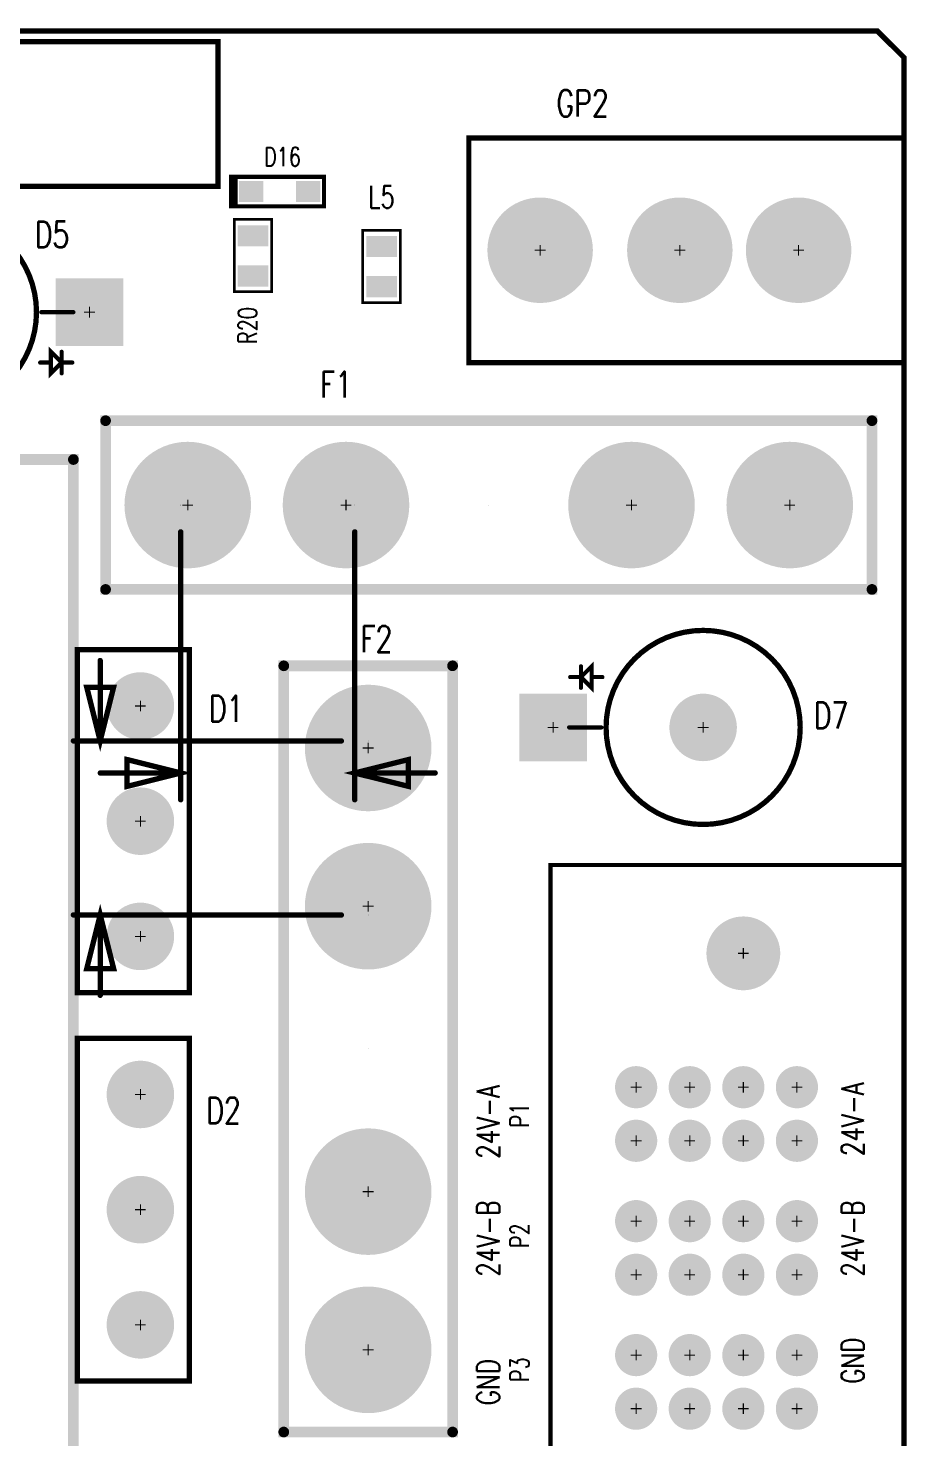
# Model space of a CAD drawing. Extents: x 0 to 127, y 0 to 167.
# Drawn here: x 85.5 to 127.1, y 85.7 to 152.5 of the extents above; entities that cross this region are included whole.
import ezdxf
from ezdxf.enums import TextEntityAlignment as Align

# ---------------------------------------------------------------- set-up
doc = ezdxf.new("R2010")
doc.units = 0
doc.linetypes.add('TRMIDX_1', pattern=[2, 1, 1])
for name, color, linetype in [('2D_LINE_126', 222, 'CONTINUOUS'), ('BOARD_OUTLINE_00', 254, 'CONTINUOUS'), ('DIMENSION1_24', 254, 'CONTINUOUS'), ('DIMENSION2_24', 254, 'CONTINUOUS'), ('DIMENSION3_24', 254, 'CONTINUOUS'), ('DIMENSION4_24', 254, 'CONTINUOUS'), ('DIMENSION5_24', 254, 'CONTINUOUS'), ('DIMENSION6_24', 254, 'CONTINUOUS'), ('DIMENSION7_24', 254, 'CONTINUOUS'), ('DRIL_NPLTE_THRU_01', 3, 'CONTINUOUS'), ('DRIL_PLTE_THRU_01', 3, 'CONTINUOUS'), ('DRIL_SYMBOL', 254, 'CONTINUOUS'), ('PADS_INNER', 106, 'CONTINUOUS'), ('PADS_TOP', 106, 'CONTINUOUS'), ('PART_NAME_126', 255, 'CONTINUOUS'), ('PART_TOP_2DLINE_126', 222, 'CONTINUOUS'), ('PART_TOP_TEXT_126', 222, 'CONTINUOUS'), ('TAG_00', 254, 'CONTINUOUS'), ('TAG_01', 254, 'CONTINUOUS'), ('TEXT_126', 222, 'CONTINUOUS')]:
    doc.layers.add(name, color=color, linetype=linetype)
doc.styles.add('W0$127', font='simplex', dxfattribs={"width": 0.75})
doc.styles.add('W0$15', font='simplex', dxfattribs={"width": 0.75})
doc.styles.add('W0$1524', font='simplex', dxfattribs={"width": 0.75})

# ---------------------------------------------------------------- blocks, each defined once
blk = doc.blocks.new('SMOOTH_0$254')
at = {"const_width": 0.127}
blk.add_lwpolyline([(-0.0635, 0, 1), (0.0635, 0, 1)], format="xyb", close=True, dxfattribs=at)
blk = doc.blocks.new('BOARD_3329')
at = {"layer": 'BOARD_OUTLINE_00', "const_width": 0.254}
blk.add_lwpolyline([(5.588, -10.84199), (10.58799, -5.842), (131.318, -5.842), (132.588, -7.112), (132.588, -156.972), (131.318, -158.242), (16.088106, -158.242), (5.588, -65.8368)], close=True, dxfattribs=at)
at = {"layer": 'BOARD_OUTLINE_00'}
for p in [(131.318, -5.842), (132.588, -7.112)]:
    blk.add_blockref('SMOOTH_0$254', p, dxfattribs=at)
blk = doc.blocks.new('DRAWING_3018')
at = {"layer": '2D_LINE_126', "const_width": 0.254}
blk.add_lwpolyline([(0, -1.397), (0, -8.255), (21.082, -8.255), (21.082, -1.397)], close=True, dxfattribs=at)
at = {"layer": '2D_LINE_126'}
for p in [(0, -1.397), (21.082, -1.397), (0, -8.255), (21.082, -8.255)]:
    blk.add_blockref('SMOOTH_0$254', p, dxfattribs=at)
blk = doc.blocks.new('SMOOTH_0$508')
at = {"const_width": 0.254}
blk.add_lwpolyline([(-0.127, 0, 1), (0.127, 0, 1)], format="xyb", close=True, dxfattribs=at)
blk = doc.blocks.new('DRAWING_3337')
at = {"layer": '2D_LINE_126', "const_width": 0.508}
blk.add_lwpolyline([(0, 0), (12.7, 0), (12.7, -83.82), (0, -83.82)], close=True, dxfattribs=at)
at = {"layer": '2D_LINE_126'}
blk.add_blockref('SMOOTH_0$508', (12.7, 0), dxfattribs=at)
blk = doc.blocks.new('SMOOTH_0$127')
at = {"const_width": 0.0635}
blk.add_lwpolyline([(-0.03175, 0, 1), (0.03175, 0, 1)], format="xyb", close=True, dxfattribs=at)
blk = doc.blocks.new('PART_BODY_TOP_3348')
at = {"layer": 'PART_TOP_2DLINE_126', "const_width": 0.127}
blk.add_lwpolyline([(-0.889, -1.7272), (-0.889, 1.7018), (0.889, 1.7018), (0.889, -1.7272)], close=True, dxfattribs=at)
at = {"layer": 'PART_TOP_2DLINE_126'}
for p in [(-0.889, 1.7018), (0.889, 1.7018), (-0.889, -1.7272), (0.889, -1.7272)]:
    blk.add_blockref('SMOOTH_0$127', p, dxfattribs=at)
blk = doc.blocks.new('DRIL_HOLE_0')
blk.add_lwpolyline([(0, 0, 1), (0, 0, 1)], format="xyb", close=True)
blk = doc.blocks.new('PAD_0')
blk.add_lwpolyline([(0, 0, 1), (0, 0, 1)], format="xyb", close=True)
blk = doc.blocks.new('PAD_2')
at = {"const_width": 1}
blk.add_lwpolyline([(-0.725, 0), (0.725, 0)], dxfattribs=at)
blk = doc.blocks.new('STK_TOP_15')
at = {"layer": 'DRIL_NPLTE_THRU_01'}
blk.add_blockref('DRIL_HOLE_0', (0, 0), dxfattribs=at)
at = {"layer": 'PADS_INNER'}
blk.add_blockref('PAD_0', (0, 0), dxfattribs=at)
at = {"layer": 'PADS_TOP'}
blk.add_blockref('PAD_2', (0, 0), dxfattribs=at)
blk = doc.blocks.new('SYM_TOP_11')
for name, p in [('STK_TOP_15', (0, 0.95)), ('PART_BODY_TOP_3348', (0, 0)), ('STK_TOP_15', (0, -0.95))]:
    blk.add_blockref(name, p)
blk = doc.blocks.new('PART_TOP_12')
blk.add_blockref('SYM_TOP_11', (0, 0))
at = {"layer": 'PART_NAME_126', "style": 'W0$127', "width": 0.75}
blk.add_text('R20', height=0.889, rotation=-90, dxfattribs=at).set_placement((0.254, 3.302), align=Align.MIDDLE_CENTER)
blk = doc.blocks.new('SMOOTH_0$25')
at = {"const_width": 0.125}
blk.add_lwpolyline([(-0.0625, 0, 1), (0.0625, 0, 1)], format="xyb", close=True, dxfattribs=at)
blk = doc.blocks.new('PART_BODY_TOP_3352')
at = {"layer": 'PART_TOP_2DLINE_126', "const_width": 0.25}
blk.add_lwpolyline([(-5.325, -5), (5.325, -5), (5.325, 15.63), (-5.325, 15.63)], close=True, dxfattribs=at)
at = {"layer": 'PART_TOP_2DLINE_126'}
for p in [(-5.325, 15.63), (5.325, 15.63), (-5.325, -5), (5.325, -5)]:
    blk.add_blockref('SMOOTH_0$25', p, dxfattribs=at)
blk = doc.blocks.new('DRIL_SYMBOL_4')
at = {"layer": 'DRIL_SYMBOL', "const_width": 0.0508}
for points in [[(-0.254, 0), (0.254, 0)], [(0, -0.254), (0, 0.254)]]:
    blk.add_lwpolyline(points, dxfattribs=at)
blk = doc.blocks.new('DRIL_HOLE_4')
at = {"const_width": 2}
blk.add_lwpolyline([(-1, 0, 1), (1, 0, 1)], format="xyb", close=True, dxfattribs=at)
blk.add_blockref('DRIL_SYMBOL_4', (0, 0))
blk = doc.blocks.new('PAD_4')
at = {"const_width": 2.5}
blk.add_lwpolyline([(0, -1.25, 1), (0, 1.25, 1)], format="xyb", close=True, dxfattribs=at)
blk = doc.blocks.new('STK_TOP_19')
at = {"layer": 'DRIL_PLTE_THRU_01'}
blk.add_blockref('DRIL_HOLE_4', (0, 0), dxfattribs=at)
at = {"layer": 'PADS_INNER'}
blk.add_blockref('PAD_4', (0, 0), dxfattribs=at)
at = {"layer": 'PADS_TOP'}
blk.add_blockref('PAD_4', (0, 0), dxfattribs=at)
blk = doc.blocks.new('SYM_TOP_15')
for name, p in [('PART_BODY_TOP_3352', (0, 0)), ('STK_TOP_19', (0, 12.25)), ('STK_TOP_19', (0, 5.63)), ('STK_TOP_19', (0, 0))]:
    blk.add_blockref(name, p)
blk = doc.blocks.new('PART_TOP_52')
blk.add_blockref('SYM_TOP_15', (0, 0))
at = {"layer": 'PART_NAME_126', "style": 'W0$127', "width": 0.75}
blk.add_text('GP2', height=1.2446, rotation=-90, dxfattribs=at).set_placement((6.971, 10.24), align=Align.MIDDLE_CENTER)
blk = doc.blocks.new('PART_BODY_TOP_3363')
at = {"layer": 'PART_TOP_2DLINE_126', "const_width": 0.127}
blk.add_lwpolyline([(-0.889, -1.7272), (-0.889, 1.7018), (0.889, 1.7018), (0.889, -1.7272)], close=True, dxfattribs=at)
at = {"layer": 'PART_TOP_2DLINE_126'}
for p in [(-0.889, 1.7018), (0.889, 1.7018), (-0.889, -1.7272), (0.889, -1.7272)]:
    blk.add_blockref('SMOOTH_0$127', p, dxfattribs=at)
blk = doc.blocks.new('STK_TOP_29')
at = {"layer": 'DRIL_NPLTE_THRU_01'}
blk.add_blockref('DRIL_HOLE_0', (0, 0), dxfattribs=at)
at = {"layer": 'PADS_INNER'}
blk.add_blockref('PAD_0', (0, 0), dxfattribs=at)
at = {"layer": 'PADS_TOP'}
blk.add_blockref('PAD_2', (0, 0), dxfattribs=at)
blk = doc.blocks.new('SYM_TOP_26')
for name, p in [('STK_TOP_29', (0, 0.95)), ('PART_BODY_TOP_3363', (0, 0)), ('STK_TOP_29', (0, -0.95))]:
    blk.add_blockref(name, p)
blk = doc.blocks.new('PART_TOP_113')
blk.add_blockref('SYM_TOP_26', (0, 0))
at = {"layer": 'PART_NAME_126', "style": 'W0$15', "width": 0.75}
blk.add_text('L5', height=1.05, rotation=-180, dxfattribs=at).set_placement((0, -3.302), align=Align.MIDDLE_CENTER)
blk = doc.blocks.new('SMOOTH_0$2')
at = {"const_width": 0.1}
blk.add_lwpolyline([(-0.05, 0, 1), (0.05, 0, 1)], format="xyb", close=True, dxfattribs=at)
blk = doc.blocks.new('PART_BODY_TOP_3366')
at = {"layer": 'PART_TOP_2DLINE_126', "const_width": 0.2}
for points in [[(0.7, 2.1), (0.7, 2.3), (-0.7, 2.3), (-0.7, 2.1)], [(0.7, -2.1), (0.7, 2.1), (-0.7, 2.1), (-0.7, -2.1)]]:
    blk.add_lwpolyline(points, close=True, dxfattribs=at)
at = {"layer": 'PART_TOP_2DLINE_126'}
for p in [(-0.7, 2.3), (-0.7, 2.1), (-0.7, 2.1), (0.7, 2.3), (0.7, 2.1), (0.7, 2.1), (-0.7, -2.1), (0.7, -2.1)]:
    blk.add_blockref('SMOOTH_0$2', p, dxfattribs=at)
blk = doc.blocks.new('PAD_22')
at = {"const_width": 1}
blk.add_lwpolyline([(-0.575, 0), (0.575, 0)], dxfattribs=at)
blk = doc.blocks.new('STK_TOP_33')
at = {"layer": 'DRIL_NPLTE_THRU_01'}
blk.add_blockref('DRIL_HOLE_0', (0, 0), dxfattribs=at)
at = {"layer": 'PADS_INNER'}
blk.add_blockref('PAD_0', (0, 0), dxfattribs=at)
at = {"layer": 'PADS_TOP', "rotation": 90}
blk.add_blockref('PAD_22', (0, 0), dxfattribs=at)
blk = doc.blocks.new('SYM_TOP_29')
for name, p in [('PART_BODY_TOP_3366', (0, 0)), ('STK_TOP_33', (0, 1.35)), ('STK_TOP_33', (0, -1.35))]:
    blk.add_blockref(name, p)
blk = doc.blocks.new('PART_TOP_128')
blk.add_blockref('SYM_TOP_29', (0, 0))
at = {"layer": 'PART_NAME_126', "style": 'W0$127', "width": 0.75}
blk.add_text('D16', height=0.889, rotation=-90, dxfattribs=at).set_placement((1.651, -0.127), align=Align.MIDDLE_CENTER)
blk = doc.blocks.new('PART_BODY_TOP_3371')
at = {"layer": 'PART_TOP_2DLINE_126', "const_width": 0.25}
blk.add_lwpolyline([(-8.128, 2.9845), (8.128, 2.9845), (8.128, -2.3241), (-8.128, -2.3241)], close=True, dxfattribs=at)
at = {"layer": 'PART_TOP_2DLINE_126'}
for p in [(-8.128, 2.9845), (8.128, 2.9845), (-8.128, -2.3241), (8.128, -2.3241)]:
    blk.add_blockref('SMOOTH_0$25', p, dxfattribs=at)
blk = doc.blocks.new('DRIL_SYMBOL_1$9')
at = {"layer": 'DRIL_SYMBOL', "const_width": 0.0508}
for points in [[(-0.254, 0), (0.254, 0)], [(0, -0.254), (0, 0.254)]]:
    blk.add_lwpolyline(points, dxfattribs=at)
blk = doc.blocks.new('DRIL_HOLE_1$9')
at = {"const_width": 0.95}
blk.add_lwpolyline([(-0.475, 0, 1), (0.475, 0, 1)], format="xyb", close=True, dxfattribs=at)
blk.add_blockref('DRIL_SYMBOL_1$9', (0, 0))
blk = doc.blocks.new('PAD_34')
at = {"const_width": 1.6}
blk.add_lwpolyline([(0, -0.8, 1), (0, 0.8, 1)], format="xyb", close=True, dxfattribs=at)
blk = doc.blocks.new('STK_TOP_41')
at = {"layer": 'DRIL_PLTE_THRU_01'}
blk.add_blockref('DRIL_HOLE_1$9', (0, 0), dxfattribs=at)
at = {"layer": 'PADS_INNER'}
blk.add_blockref('PAD_34', (0, 0), dxfattribs=at)
at = {"layer": 'PADS_TOP'}
blk.add_blockref('PAD_34', (0, 0), dxfattribs=at)
blk = doc.blocks.new('SYM_TOP_34')
for name, p in [('PART_BODY_TOP_3371', (0, 0)), ('STK_TOP_41', (-5.461, 0)), ('STK_TOP_41', (0, 0)), ('STK_TOP_41', (5.461, 0))]:
    blk.add_blockref(name, p)
blk = doc.blocks.new('PART_TOP_143')
blk.add_blockref('SYM_TOP_34', (0, 0))
at = {"layer": 'PART_NAME_126', "style": 'W0$127', "width": 0.75}
blk.add_text('D1', height=1.2446, rotation=-90, dxfattribs=at).set_placement((5.334, -4.064), align=Align.MIDDLE_CENTER)
blk = doc.blocks.new('PART_TOP_144')
blk.add_blockref('SYM_TOP_34', (0, 0))
at = {"layer": 'PART_NAME_126', "style": 'W0$127', "width": 0.75}
blk.add_text('D2', height=1.2446, rotation=-90, dxfattribs=at).set_placement((4.699, -3.937), align=Align.MIDDLE_CENTER)
blk = doc.blocks.new('PART_BODY_TOP_3374')
at = {"layer": 'PART_TOP_2DLINE_126', "const_width": 0.25}
blk.add_lwpolyline([(-4.6, 0, 1), (4.6, 0, 1)], format="xyb", close=True, dxfattribs=at)
at = {"layer": 'PART_TOP_2DLINE_126', "const_width": 0.2}
for points in [[(-5.283, 2.896), (-5.283, 1.88), (-5.791, 2.388), (-5.283, 2.896)], [(-5.791, 2.896), (-5.791, 1.88)], [(-5.791, 2.388), (-6.299, 2.388)], [(-5.283, 2.388), (-4.775, 2.388)], [(-4.826, 0), (-6.35, 0)]]:
    blk.add_lwpolyline(points, dxfattribs=at)
at = {"layer": 'PART_TOP_2DLINE_126'}
for p in [(-5.791, 2.896), (-5.283, 2.896), (-5.283, 2.896), (-6.299, 2.388), (-5.791, 2.388), (-5.791, 2.388), (-5.283, 2.388), (-4.775, 2.388), (-5.791, 1.88), (-5.283, 1.88), (-6.35, 0), (-4.826, 0)]:
    blk.add_blockref('SMOOTH_0$2', p, dxfattribs=at)
blk = doc.blocks.new('DRIL_SYMBOL_1$6')
at = {"layer": 'DRIL_SYMBOL', "const_width": 0.0508}
for points in [[(-0.254, 0), (0.254, 0)], [(0, -0.254), (0, 0.254)]]:
    blk.add_lwpolyline(points, dxfattribs=at)
blk = doc.blocks.new('DRIL_HOLE_1$6')
at = {"const_width": 0.8}
blk.add_lwpolyline([(-0.4, 0, 1), (0.4, 0, 1)], format="xyb", close=True, dxfattribs=at)
blk.add_blockref('DRIL_SYMBOL_1$6', (0, 0))
blk = doc.blocks.new('PAD_37')
at = {"const_width": 3.2}
blk.add_lwpolyline([(-1.6, 0), (1.6, 0)], dxfattribs=at)
blk = doc.blocks.new('STK_TOP_44')
at = {"layer": 'DRIL_PLTE_THRU_01'}
blk.add_blockref('DRIL_HOLE_1$6', (0, 0), dxfattribs=at)
at = {"layer": 'PADS_INNER'}
blk.add_blockref('PAD_34', (0, 0), dxfattribs=at)
at = {"layer": 'PADS_TOP'}
blk.add_blockref('PAD_37', (0, 0), dxfattribs=at)
blk = doc.blocks.new('STK_TOP_45')
at = {"layer": 'DRIL_PLTE_THRU_01'}
blk.add_blockref('DRIL_HOLE_1$6', (0, 0), dxfattribs=at)
at = {"layer": 'PADS_INNER'}
blk.add_blockref('PAD_34', (0, 0), dxfattribs=at)
at = {"layer": 'PADS_TOP'}
blk.add_blockref('PAD_34', (0, 0), dxfattribs=at)
blk = doc.blocks.new('SYM_TOP_37')
for name, p in [('PART_BODY_TOP_3374', (0, 0)), ('STK_TOP_44', (-7.112, 0)), ('STK_TOP_45', (0, 0))]:
    blk.add_blockref(name, p)
blk = doc.blocks.new('PART_TOP_145')
blk.add_blockref('SYM_TOP_37', (0, 0))
at = {"layer": 'PART_NAME_126', "style": 'W0$127', "width": 0.75}
blk.add_text('D5', height=1.2446, rotation=-180, dxfattribs=at).set_placement((-5.334, -3.683), align=Align.MIDDLE_CENTER)
blk = doc.blocks.new('PART_TOP_146')
blk.add_blockref('SYM_TOP_37', (0, 0))
at = {"layer": 'PART_NAME_126', "style": 'W0$127', "width": 0.75}
blk.add_text('D7', height=1.2446, dxfattribs=at).set_placement((6.059, 0.571), align=Align.MIDDLE_CENTER)
blk = doc.blocks.new('SMOOTH_0$0254')
at = {"const_width": 0.0127}
blk.add_lwpolyline([(-0.00635, 0, 1), (0.00635, 0, 1)], format="xyb", close=True, dxfattribs=at)
blk = doc.blocks.new('PART_BODY_TOP_3377')
at = {"layer": 'DIMENSION1_24', "linetype": 'TRMIDX_1', "const_width": 0.254}
blk.add_lwpolyline([(-12.7, 6.35), (-12.7, 2.54)], dxfattribs=at)
at = {"layer": 'DIMENSION2_24', "linetype": 'TRMIDX_1', "const_width": 0.254}
blk.add_lwpolyline([(-12.7, 14.6), (-12.7, 18.41)], dxfattribs=at)
at = {"layer": 'DIMENSION3_24', "linetype": 'TRMIDX_1', "const_width": 0.254}
blk.add_lwpolyline([(-12.7, 6.35), (-12.065, 3.81), (-13.335, 3.81)], close=True, dxfattribs=at)
at = {"layer": 'DIMENSION4_24', "linetype": 'TRMIDX_1', "const_width": 0.254}
blk.add_lwpolyline([(-12.7, 14.6), (-13.335, 17.14), (-12.065, 17.14)], close=True, dxfattribs=at)
at = {"layer": 'DIMENSION5_24', "linetype": 'TRMIDX_1', "const_width": 0.254}
blk.add_lwpolyline([(-1.27, 6.35), (-13.97, 6.35)], dxfattribs=at)
at = {"layer": 'DIMENSION6_24', "linetype": 'TRMIDX_1', "const_width": 0.254}
blk.add_lwpolyline([(-1.27, 14.6), (-13.97, 14.6)], dxfattribs=at)
at = {"layer": 'DIMENSION7_24', "linetype": 'TRMIDX_1', "const_width": 0.0254}
for points in [[(0, 14.6), (0.001, 14.6)], [(0, 6.35), (0.001, 6.35)]]:
    blk.add_lwpolyline(points, dxfattribs=at)
at = {"layer": 'PART_TOP_2DLINE_126', "const_width": 0.508}
blk.add_lwpolyline([(-4, -18.161), (4, -18.161), (4, 18.161), (-4, 18.161), (-4, -18.161)], dxfattribs=at)
at = {"layer": 'TAG_00'}
blk.add_lwpolyline([(0, 0), (0, 0)], dxfattribs=at)
at = {"layer": 'TAG_01'}
blk.add_lwpolyline([(0, 0), (0, 0)], dxfattribs=at)
at = {"layer": 'DIMENSION1_24'}
for p in [(-12.7, 6.35), (-12.7, 2.54)]:
    blk.add_blockref('SMOOTH_0$254', p, dxfattribs=at)
at = {"layer": 'DIMENSION2_24'}
for p in [(-12.7, 18.41), (-12.7, 14.6)]:
    blk.add_blockref('SMOOTH_0$254', p, dxfattribs=at)
at = {"layer": 'DIMENSION3_24'}
for p in [(-12.7, 6.35), (-13.335, 3.81), (-12.065, 3.81)]:
    blk.add_blockref('SMOOTH_0$254', p, dxfattribs=at)
at = {"layer": 'DIMENSION4_24'}
for p in [(-13.335, 17.14), (-12.065, 17.14), (-12.7, 14.6)]:
    blk.add_blockref('SMOOTH_0$254', p, dxfattribs=at)
at = {"layer": 'DIMENSION5_24'}
for p in [(-13.97, 6.35), (-1.27, 6.35)]:
    blk.add_blockref('SMOOTH_0$254', p, dxfattribs=at)
at = {"layer": 'DIMENSION6_24'}
for p in [(-13.97, 14.6), (-1.27, 14.6)]:
    blk.add_blockref('SMOOTH_0$254', p, dxfattribs=at)
at = {"layer": 'DIMENSION7_24'}
for p in [(0, 14.6), (0.001, 14.6), (0, 6.35), (0.001, 6.35)]:
    blk.add_blockref('SMOOTH_0$0254', p, dxfattribs=at)
at = {"layer": 'PART_TOP_2DLINE_126'}
for p in [(-4, 18.161), (4, 18.161), (-4, -18.161), (-4, -18.161), (4, -18.161)]:
    blk.add_blockref('SMOOTH_0$508', p, dxfattribs=at)
blk = doc.blocks.new('DRIL_SYMBOL_3$8')
at = {"layer": 'DRIL_SYMBOL', "const_width": 0.0508}
for points in [[(-0.254, 0), (0.254, 0)], [(0, -0.254), (0, 0.254)]]:
    blk.add_lwpolyline(points, dxfattribs=at)
blk = doc.blocks.new('DRIL_HOLE_3$8')
at = {"const_width": 1.9}
blk.add_lwpolyline([(-0.95, 0, 1), (0.95, 0, 1)], format="xyb", close=True, dxfattribs=at)
blk.add_blockref('DRIL_SYMBOL_3$8', (0, 0))
blk = doc.blocks.new('PAD_41')
at = {"const_width": 3}
blk.add_lwpolyline([(0, -1.5, 1), (0, 1.5, 1)], format="xyb", close=True, dxfattribs=at)
blk = doc.blocks.new('STK_TOP_49')
at = {"layer": 'DRIL_PLTE_THRU_01'}
blk.add_blockref('DRIL_HOLE_3$8', (0, 0), dxfattribs=at)
at = {"layer": 'PADS_INNER'}
blk.add_blockref('PAD_41', (0, 0), dxfattribs=at)
at = {"layer": 'PADS_TOP'}
blk.add_blockref('PAD_41', (0, 0), dxfattribs=at)
blk = doc.blocks.new('SYM_TOP_40')
for name, p in [('PART_BODY_TOP_3377', (0, 0)), ('STK_TOP_49', (0, 14.2656)), ('STK_TOP_49', (0, 6.7656)), ('STK_TOP_49', (0, -6.7656)), ('STK_TOP_49', (0, -14.2656))]:
    blk.add_blockref(name, p)
blk = doc.blocks.new('PART_TOP_148')
blk.add_blockref('SYM_TOP_40', (0, 0))
at = {"layer": 'PART_NAME_126', "style": 'W0$127', "width": 0.75}
blk.add_text('F1', height=1.2446, rotation=-90, dxfattribs=at).set_placement((5.715, 7.239), align=Align.MIDDLE_CENTER)
blk = doc.blocks.new('PART_TOP_149')
blk.add_blockref('SYM_TOP_40', (0, 0))
at = {"layer": 'PART_NAME_126', "style": 'W0$127', "width": 0.75}
blk.add_text('F2', height=1.2446, dxfattribs=at).set_placement((0.388, 19.435), align=Align.MIDDLE_CENTER)
blk = doc.blocks.new('PART_BODY_TOP_3386')
at = {"layer": 'PART_TOP_2DLINE_126', "const_width": 0.2}
blk.add_lwpolyline([(-4.19, -7.62), (68.96, -7.62), (68.96, 9.14), (-4.19, 9.14)], close=True, dxfattribs=at)
at = {"layer": 'PART_TOP_2DLINE_126'}
for p in [(-4.19, 9.14), (68.96, 9.14), (-4.19, -7.62), (68.96, -7.62)]:
    blk.add_blockref('SMOOTH_0$2', p, dxfattribs=at)
at = {"layer": 'PART_TOP_TEXT_126', "style": 'W0$127', "width": 0.75}
for s, p in [('P8', (6.985, 10.16)), ('P7', (13.97, 10.16)), ('P6', (19.685, 10.16)), ('P5', (26.67, 10.16)), ('SIG', (31.838, 10.041)), ('P4', (38.1, 10.16)), ('P3', (44.45, 10.16)), ('P2', (50.8, 10.16)), ('P1', (56.515, 10.16))]:
    blk.add_text(s, height=0.889, dxfattribs=at).set_placement(p)
blk = doc.blocks.new('DRIL_SYMBOL_1')
at = {"layer": 'DRIL_SYMBOL', "const_width": 0.0508}
for points in [[(-0.254, 0), (0.254, 0)], [(0, -0.254), (0, 0.254)]]:
    blk.add_lwpolyline(points, dxfattribs=at)
blk = doc.blocks.new('DRIL_HOLE_1')
at = {"const_width": 0.5}
blk.add_lwpolyline([(-0.25, 0, 1), (0.25, 0, 1)], format="xyb", close=True, dxfattribs=at)
blk.add_blockref('DRIL_SYMBOL_1', (0, 0))
blk = doc.blocks.new('PAD_17')
at = {"const_width": 1}
blk.add_lwpolyline([(0, -0.5, 1), (0, 0.5, 1)], format="xyb", close=True, dxfattribs=at)
blk = doc.blocks.new('STK_TOP_51')
at = {"layer": 'DRIL_PLTE_THRU_01'}
blk.add_blockref('DRIL_HOLE_1', (0, 0), dxfattribs=at)
at = {"layer": 'PADS_INNER'}
blk.add_blockref('PAD_17', (0, 0), dxfattribs=at)
at = {"layer": 'PADS_TOP'}
blk.add_blockref('PAD_17', (0, 0), dxfattribs=at)
blk = doc.blocks.new('DRIL_SYMBOL_2$5')
at = {"layer": 'DRIL_SYMBOL', "const_width": 0.0508}
for points in [[(-0.254, 0), (0.254, 0)], [(0, -0.254), (0, 0.254)]]:
    blk.add_lwpolyline(points, dxfattribs=at)
blk = doc.blocks.new('DRIL_HOLE_2$5')
at = {"const_width": 1.25}
blk.add_lwpolyline([(-0.625, 0, 1), (0.625, 0, 1)], format="xyb", close=True, dxfattribs=at)
blk.add_blockref('DRIL_SYMBOL_2$5', (0, 0))
blk = doc.blocks.new('PAD_43')
at = {"const_width": 1.75}
blk.add_lwpolyline([(0, -0.875, 1), (0, 0.875, 1)], format="xyb", close=True, dxfattribs=at)
blk = doc.blocks.new('STK_TOP_52')
at = {"layer": 'DRIL_NPLTE_THRU_01'}
blk.add_blockref('DRIL_HOLE_2$5', (0, 0), dxfattribs=at)
at = {"layer": 'PADS_INNER'}
blk.add_blockref('PAD_43', (0, 0), dxfattribs=at)
at = {"layer": 'PADS_TOP'}
blk.add_blockref('PAD_43', (0, 0), dxfattribs=at)
blk = doc.blocks.new('SYM_TOP_49')
for name, p in [('PART_BODY_TOP_3386', (0, 0)), ('STK_TOP_51', (6.345, 5.08)), ('STK_TOP_51', (8.885, 5.08)), ('STK_TOP_51', (12.695, 5.08)), ('STK_TOP_51', (15.235, 5.08)), ('STK_TOP_51', (19.045, 5.08)), ('STK_TOP_51', (21.585, 5.08)), ('STK_TOP_51', (25.395, 5.08)), ('STK_TOP_51', (27.935, 5.08)), ('STK_TOP_51', (31.115, 5.08)), ('STK_TOP_51', (33.655, 5.08)), ('STK_TOP_51', (36.835, 5.08)), ('STK_TOP_51', (39.375, 5.08)), ('STK_TOP_51', (43.185, 5.08)), ('STK_TOP_51', (45.725, 5.08)), ('STK_TOP_51', (49.535, 5.08)), ('STK_TOP_51', (52.075, 5.08)), ('STK_TOP_51', (55.885, 5.08)), ('STK_TOP_51', (58.425, 5.08)), ('STK_TOP_51', (6.345, 2.54)), ('STK_TOP_51', (8.885, 2.54)), ('STK_TOP_51', (12.695, 2.54)), ('STK_TOP_51', (15.235, 2.54)), ('STK_TOP_51', (19.045, 2.54)), ('STK_TOP_51', (21.585, 2.54)), ('STK_TOP_51', (25.395, 2.54)), ('STK_TOP_51', (27.935, 2.54)), ('STK_TOP_51', (31.115, 2.54)), ('STK_TOP_51', (33.655, 2.54)), ('STK_TOP_51', (36.835, 2.54)), ('STK_TOP_51', (39.375, 2.54)), ('STK_TOP_51', (43.185, 2.54)), ('STK_TOP_51', (45.725, 2.54)), ('STK_TOP_51', (49.535, 2.54)), ('STK_TOP_51', (52.075, 2.54)), ('STK_TOP_51', (55.885, 2.54)), ('STK_TOP_51', (58.425, 2.54)), ('STK_TOP_52', (0, 0)), ('STK_TOP_52', (64.77, 0)), ('STK_TOP_51', (6.345, 0)), ('STK_TOP_51', (8.885, 0)), ('STK_TOP_51', (12.695, 0)), ('STK_TOP_51', (15.235, 0)), ('STK_TOP_51', (19.045, 0)), ('STK_TOP_51', (21.585, 0)), ('STK_TOP_51', (25.395, 0)), ('STK_TOP_51', (27.935, 0)), ('STK_TOP_51', (31.115, 0)), ('STK_TOP_51', (33.655, 0)), ('STK_TOP_51', (36.835, 0)), ('STK_TOP_51', (39.375, 0)), ('STK_TOP_51', (43.185, 0)), ('STK_TOP_51', (45.725, 0)), ('STK_TOP_51', (49.535, 0)), ('STK_TOP_51', (52.075, 0)), ('STK_TOP_51', (55.885, 0)), ('STK_TOP_51', (58.425, 0)), ('STK_TOP_51', (6.345, -2.54)), ('STK_TOP_51', (8.885, -2.54)), ('STK_TOP_51', (12.695, -2.54)), ('STK_TOP_51', (15.235, -2.54)), ('STK_TOP_51', (19.045, -2.54)), ('STK_TOP_51', (21.585, -2.54)), ('STK_TOP_51', (25.395, -2.54)), ('STK_TOP_51', (27.935, -2.54)), ('STK_TOP_51', (31.115, -2.54)), ('STK_TOP_51', (33.655, -2.54)), ('STK_TOP_51', (36.835, -2.54)), ('STK_TOP_51', (39.375, -2.54)), ('STK_TOP_51', (43.185, -2.54)), ('STK_TOP_51', (45.725, -2.54)), ('STK_TOP_51', (49.535, -2.54)), ('STK_TOP_51', (52.075, -2.54)), ('STK_TOP_51', (55.885, -2.54)), ('STK_TOP_51', (58.425, -2.54))]:
    blk.add_blockref(name, p)
blk = doc.blocks.new('PART_TOP_164')
blk.add_blockref('SYM_TOP_49', (0, 0))
at = {"layer": 'PART_NAME_126', "style": 'W0$127', "width": 0.75}
blk.add_text('J1', height=1.2446, rotation=270, dxfattribs=at).set_placement((-7.197, 1.143))

msp = doc.modelspace()

# ---------------------------------------------------------------- block references
for name, p in [('BOARD_3329', (-5.588, 158.242)), ('DRAWING_3018', (73.406, 153.289)), ('DRAWING_3337', (74.93, 132.08)), ('PART_TOP_149', (101.6, 104.14)), ('PART_TOP_146', (117.475, 119.38))]:
    msp.add_blockref(name, p)
for name, p, rotation in [('PART_TOP_52', (122, 142), 90), ('PART_TOP_128', (97.409, 144.78), 90), ('PART_TOP_113', (102.235, 141.224), 180), ('PART_TOP_145', (81.28, 139.065), 180), ('PART_TOP_12', (96.139, 141.732), 180), ('PART_TOP_148', (107.315, 129.921), 90), ('PART_TOP_143', (90.805, 114.935), 90), ('PART_TOP_164', (119.38, 43.9), 90), ('PART_TOP_144', (90.805, 96.52), 90)]:
    msp.add_blockref(name, p, dxfattribs=dict(rotation=rotation))

# ---------------------------------------------------------------- texts
at = {"layer": 'TEXT_126', "style": 'W0$1524', "width": 0.75}
for s, p in [('24V-A', (107.823, 98.933)), ('24V-A', (125.095, 99.06)), ('24V-B', (107.823, 93.345)), ('24V-B', (125.095, 93.345)), ('GND', (125.095, 88.265)), ('GND', (107.823, 87.249))]:
    msp.add_text(s, height=1.0668, rotation=90, dxfattribs=at).set_placement(p)

doc.saveas('drawing.dxf')
